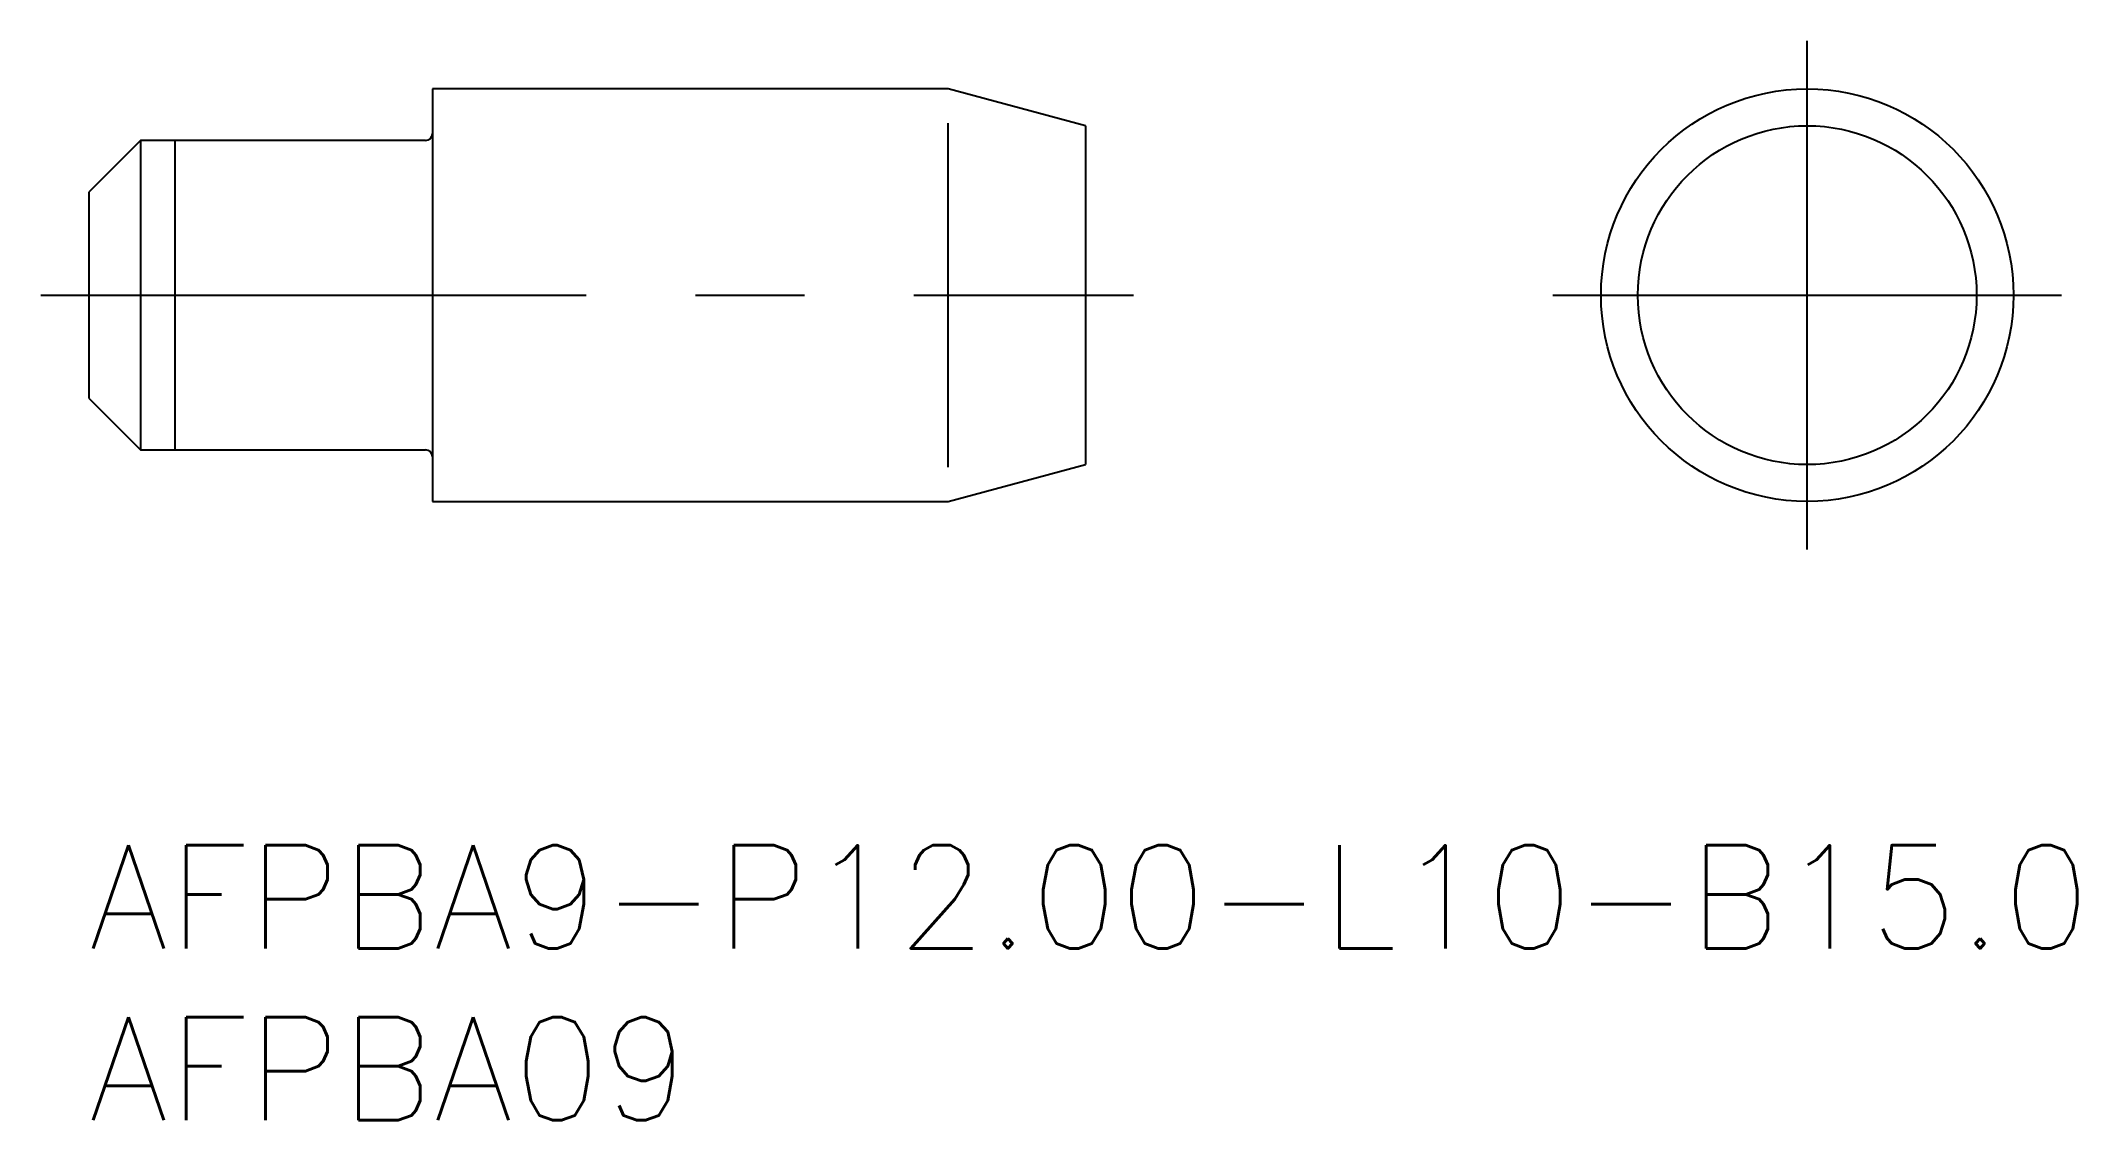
# Model space of a CAD drawing. Extents: x -1.4 to 57.9, y -8 to 23.4.
import ezdxf

# ---------------------------------------------------------------- set-up
doc = ezdxf.new("R2010")
doc.units = 0
doc.header["$LTSCALE"] = 0.5
doc.linetypes.add('CENTER', pattern=[50.8, 31.75, -6.35, 6.35, -6.35])
for name, color, linetype in [('MSM_CENTER', 1, 'CENTER'), ('MSM_CONTINUOUS', 7, 'CONTINUOUS'), ('MSM_NARROW', 5, 'CONTINUOUS'), ('MSM_PART_NUMBER', 7, 'CONTINUOUS')]:
    doc.layers.add(name, color=color, linetype=linetype)
doc.styles.get("Standard").update_dxf_attribs({"font": 'txt.shx', "height": 1, "bigfont": 'bigfont.shx'})

# ---------------------------------------------------------------- blocks, each defined once
blk = doc.blocks.new('*U13')
at = {"layer": 'MSM_PART_NUMBER'}
blk.add_text('AFPBA9-P12.00-L10-B15.0', height=3, dxfattribs=at).set_placement((0, -3))
blk = doc.blocks.new('*U14')
at = {"layer": 'MSM_PART_NUMBER'}
blk.add_text('AFPBA09', height=3, dxfattribs=at).set_placement((0, -8))

msp = doc.modelspace()

# ---------------------------------------------------------------- linework, layer by layer
at = {"layer": 'MSM_CENTER'}
for p, q in [((50, 8.6), (50, 23.4)), ((-1.4, 16), (30.4, 16)), ((42.6, 16), (57.4, 16))]:
    msp.add_line(p, q, dxfattribs=at)
at = {"layer": 'MSM_CONTINUOUS'}
for p, q in [((25, 22), (10, 22)), ((10, 22), (10, 10)), ((29, 20.928), (25, 22)), ((29, 20.928), (29, 11.072)), ((1.5, 20.5), (0, 19)), ((9.8, 20.5), (1.5, 20.5)), ((1.5, 20.5), (1.5, 11.5)), ((0, 19), (0, 13)), ((0, 13), (1.5, 11.5)), ((1.5, 11.5), (9.8, 11.5)), ((25, 10), (29, 11.072)), ((10, 10), (25, 10))]:
    msp.add_line(p, q, dxfattribs=at)
for radius in [6, 4.928]:
    msp.add_circle((50, 16), radius, dxfattribs=at)
for centre, start, end in [((9.8, 20.7), 270, 0), ((9.8, 11.3), 0, 90)]:
    msp.add_arc(centre, 0.2, start, end, dxfattribs=at)
at = {"layer": 'MSM_NARROW'}
for p, q in [((25, 11), (25, 21)), ((2.5, 20.5), (2.5, 11.5))]:
    msp.add_line(p, q, dxfattribs=at)

# ---------------------------------------------------------------- block references
at = {"layer": 'MSM_CONTINUOUS'}
for name in ['*U13', '*U14']:
    msp.add_blockref(name, (0, 0), dxfattribs=at)

doc.saveas('drawing.dxf')
